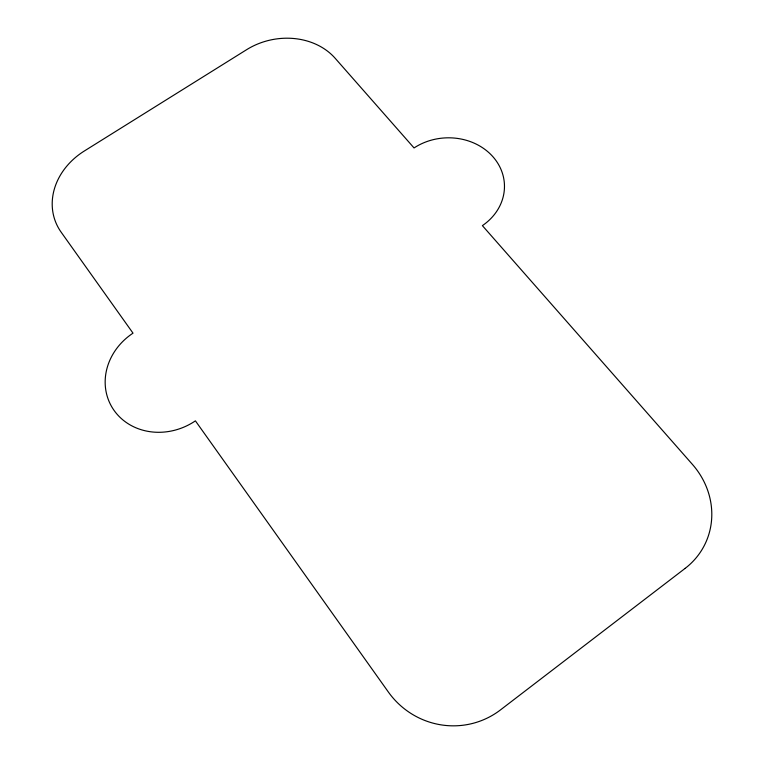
<?xml version="1.0" encoding="UTF-8"?>
<svg xmlns="http://www.w3.org/2000/svg" width="764" height="764" viewBox="0 0 764 764"><rect width="100%" height="100%" fill="white"/><g stroke="black" fill="none" stroke-linecap="round" stroke-linejoin="round"><path stroke-width="1.15" d="M685.165 568.359L500.477 709.909A79.79 78.405 58.2 0 1 388.37 692.031L195.403 420.849A59.85 53.7 -27 0 1 114.151 410.526A59.85 53.7 -27 0 1 133.012 333.161L61.196 232.246A67.175 56.803 -21.3 0 1 84.355 150.986L246.677 49.65A64.883 54.215 -11.5 0 1 335.148 58.255L414.05 147.949A56.622 49.192 -2.7 0 1 493 156.811A56.622 49.192 -2.7 0 1 482.39 225.628L692.404 464.378A78.396 72.523 26.9 0 1 685.165 568.359"/></g></svg>
